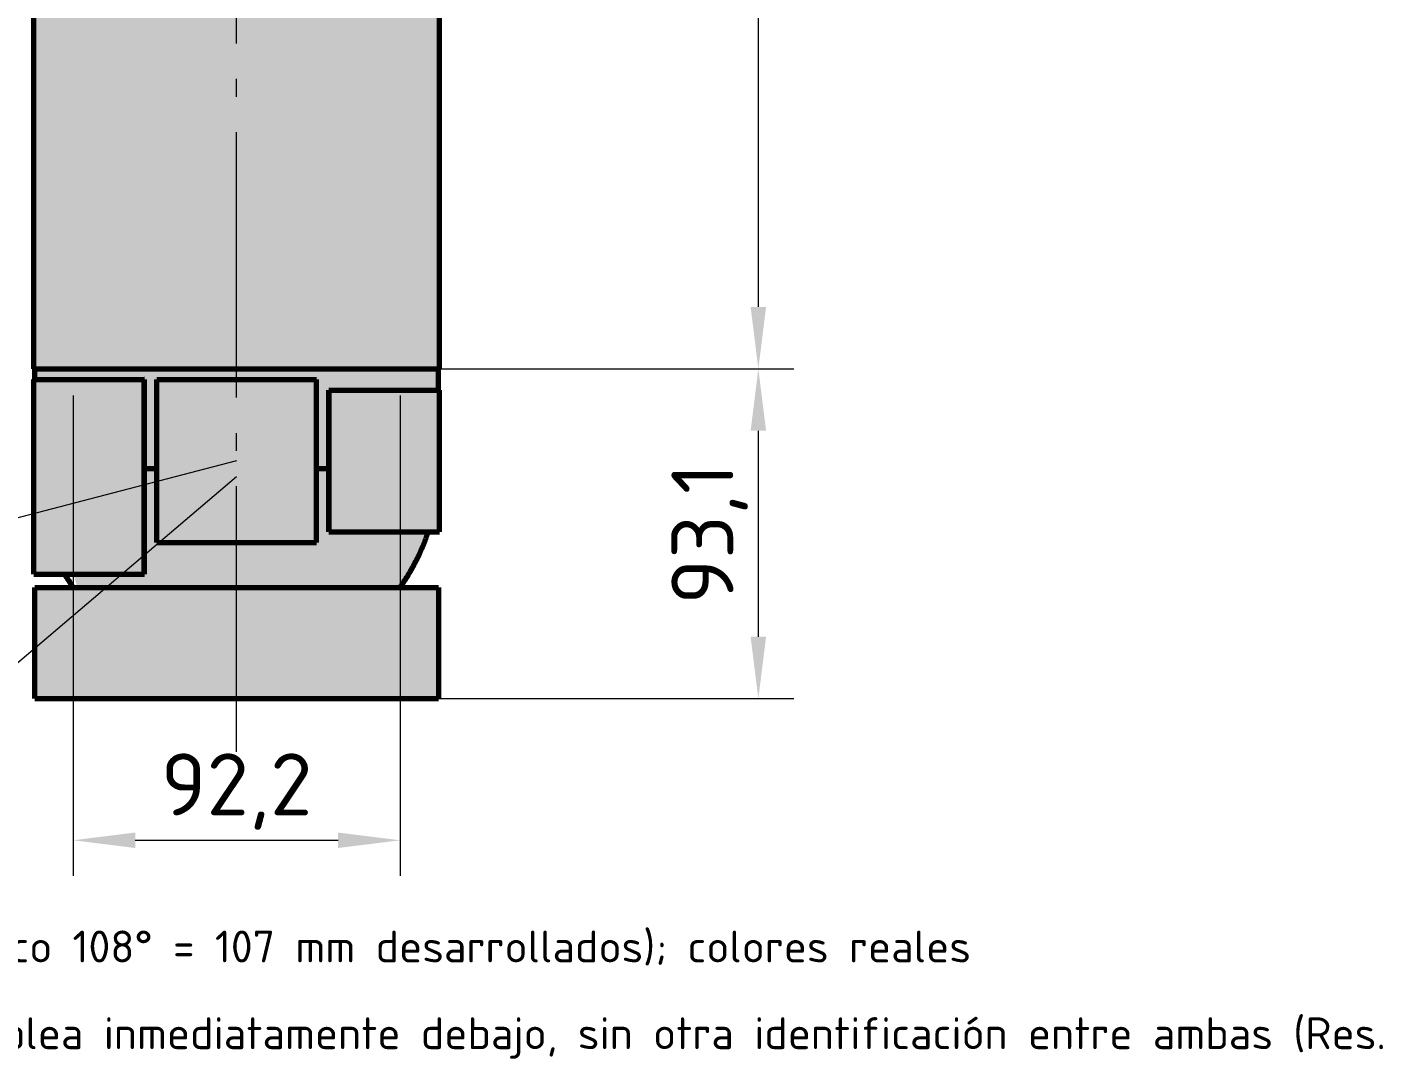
# Model space of a CAD drawing. Header units: millimetres. Extents: x 0 to 2382, y 0 to 420.
# Drawn here: x 2168.5 to 2245.1, y 208.7 to 266.9 of the extents above; entities that cross this region are included whole.
import ezdxf
from ezdxf.enums import TextEntityAlignment as Align

# ---------------------------------------------------------------- set-up
doc = ezdxf.new("R2010")
doc.units = ezdxf.units.MM
doc.linetypes.add('IRAM-F-TRAZO-PUNTO', pattern=[20, 15, -2, 1, -2])
for name, color, linetype, lineweight in [('01-VISIBLE', 7, 'CONTINUOUS', 70), ('03-EJE', 1, 'IRAM-F-TRAZO-PUNTO', 18), ('04-COTA', 3, 'CONTINUOUS', 18), ('06-TEXTO', 7, 'CONTINUOUS', 25), ('08-FINA', 5, 'CONTINUOUS', 18), ('13-GRAFICA', 30, 'CONTINUOUS', 18)]:
    doc.layers.add(name, color=color, linetype=linetype, lineweight=lineweight)
doc.styles.add('ISO3098', font='isocpeur.ttf')
doc.dimstyles.new('FLAMA-IRAM', dxfattribs={"dimtxt": 3.5, "dimasz": 3.5, "dimexe": 2, "dimexo": 1.5, "dimgap": 1, "dimtad": 1, "dimdec": 1, "dimtxsty": 'ISO3098', "dimblk": 'IRAM_FLECHA', "dimblk1": 'IRAM_FLECHA', "dimblk2": 'IRAM_FLECHA', "dimcen": 2.5, "dimclrd": 256, "dimclre": 256, "dimclrt": 256, "dimazin": 3, "dimtfac": 1, "dimtmove": 0, "dimatfit": 3, "dimlwd": 18, "dimlwe": 18})

# ---------------------------------------------------------------- blocks, each defined once
blk = doc.blocks.new('IRAM_FLECHA')
blk.add_solid([(0, 0), (-1, 0.125), (-1, -0.125)])

msp = doc.modelspace()

# ---------------------------------------------------------------- hatches: boundary and pattern name
at = {"layer": '08-FINA'}
h = msp.add_hatch(color=7, dxfattribs=at)
h.dxf.hatch_style = 1
h.paths.add_polyline_path([(2180.373, 242.428), (2177.853, 242.186), (2178.054, 241.412)])
h = msp.add_hatch(color=7, dxfattribs=at)
h.dxf.hatch_style = 1
h.paths.add_polyline_path([(2180.373, 241.528), (2178.209, 240.214), (2178.727, 239.604)])
at = {"layer": '13-GRAFICA', "true_color": 0xffffff}
h = msp.add_hatch(color=7, dxfattribs=at)
h.dxf.hatch_style = 1
h.paths.add_polyline_path([(2168.973, 247.6), (2168.973, 305.6), (2191.773, 305.6), (2191.773, 247.6)])
at = {"layer": '13-GRAFICA', "true_color": 0x191919}
h = msp.add_hatch(color=7, dxfattribs=at)
h.dxf.hatch_style = 1
h.paths.add_polyline_path([(2175.142, 259.953), (2174.492, 259.953), (2173.861, 259.953), (2173.25, 259.953), (2172.662, 259.953), (2172.662, 260.673), (2172.662, 261.393), (2172.662, 262.113), (2172.662, 262.833), (2172.662, 263.553), (2173.25, 263.553), (2173.861, 263.553), (2174.492, 263.553), (2175.142, 263.553), (2175.808, 263.553), (2175.808, 262.833), (2175.808, 262.113), (2175.808, 261.393), (2175.808, 260.673), (2175.808, 259.953)])
at = {"layer": '13-GRAFICA', "true_color": 0x005eaa}
h = msp.add_hatch(color=7, dxfattribs=at)
h.dxf.hatch_style = 1
h.paths.add_polyline_path([(2182.653, 259.953), (2181.941, 259.953), (2181.225, 259.953), (2180.505, 259.953), (2179.785, 259.953), (2179.785, 260.673), (2179.785, 261.393), (2179.785, 262.113), (2179.785, 262.833), (2179.785, 263.553), (2180.505, 263.553), (2181.225, 263.553), (2181.941, 263.553), (2182.653, 263.553), (2183.358, 263.553), (2183.358, 262.833), (2183.358, 262.113), (2183.358, 261.393), (2183.358, 260.673), (2183.358, 259.953)])
h = msp.add_hatch(color=7, dxfattribs=at)
h.dxf.hatch_style = 1
h.paths.add_polyline_path([(2189.378, 259.953), (2188.85, 259.953), (2188.294, 259.953), (2187.714, 259.953), (2187.111, 259.953), (2187.111, 260.673), (2187.111, 261.393), (2187.111, 262.113), (2187.111, 262.833), (2187.111, 263.553), (2187.714, 263.553), (2188.294, 263.553), (2188.85, 263.553), (2189.378, 263.553), (2189.879, 263.553), (2189.879, 262.833), (2189.879, 262.113), (2189.879, 261.393), (2189.879, 260.673), (2189.879, 259.953)])
at = {"layer": '13-GRAFICA', "true_color": 0xc81e2d}
h = msp.add_hatch(color=7, dxfattribs=at)
h.dxf.hatch_style = 1
h.paths.add_polyline_path([(2178.438, 260.47), (2177.806, 260.47), (2177.181, 260.47), (2176.564, 260.47), (2176.564, 261.111), (2176.564, 261.753), (2176.564, 262.394), (2176.564, 263.036), (2177.181, 263.036), (2177.806, 263.036), (2178.438, 263.036), (2179.074, 263.036), (2179.074, 262.394), (2179.074, 261.753), (2179.074, 261.111), (2179.074, 260.47)])
at = {"layer": '13-GRAFICA', "true_color": 0x005eaa}
h = msp.add_hatch(color=7, dxfattribs=at)
h.dxf.hatch_style = 1
h.paths.add_polyline_path([(2186.493, 261.711), (2186.491, 261.669), (2186.488, 261.627), (2186.484, 261.585), (2186.479, 261.544), (2186.472, 261.502), (2186.464, 261.461), (2186.455, 261.421), (2186.445, 261.38), (2186.434, 261.34), (2186.421, 261.301), (2186.407, 261.262), (2186.393, 261.223), (2186.377, 261.185), (2186.36, 261.148), (2186.342, 261.111), (2186.323, 261.075), (2186.302, 261.04), (2186.281, 261.005), (2186.259, 260.972), (2186.236, 260.939), (2186.212, 260.907), (2186.186, 260.876), (2186.16, 260.846), (2186.133, 260.816), (2186.106, 260.788), (2186.077, 260.761), (2186.047, 260.735), (2186.017, 260.71), (2185.986, 260.686), (2185.954, 260.663), (2185.922, 260.642), (2185.889, 260.621), (2185.855, 260.602), (2185.821, 260.584), (2185.786, 260.568), (2185.75, 260.552), (2185.714, 260.538), (2185.678, 260.525), (2185.641, 260.514), (2185.604, 260.503), (2185.566, 260.495), (2185.528, 260.487), (2185.49, 260.481), (2185.452, 260.476), (2185.414, 260.473), (2185.375, 260.471), (2185.336, 260.47), (2185.298, 260.471), (2185.259, 260.473), (2185.22, 260.476), (2185.181, 260.481), (2185.143, 260.487), (2185.104, 260.495), (2185.066, 260.503), (2185.028, 260.514), (2184.991, 260.525), (2184.953, 260.538), (2184.916, 260.552), (2184.88, 260.568), (2184.844, 260.584), (2184.808, 260.602), (2184.773, 260.621), (2184.738, 260.642), (2184.705, 260.663), (2184.671, 260.686), (2184.639, 260.71), (2184.607, 260.735), (2184.576, 260.761), (2184.546, 260.788), (2184.516, 260.816), (2184.488, 260.846), (2184.46, 260.876), (2184.433, 260.907), (2184.407, 260.939), (2184.383, 260.972), (2184.359, 261.005), (2184.336, 261.04), (2184.314, 261.075), (2184.294, 261.111), (2184.274, 261.148), (2184.256, 261.185), (2184.239, 261.223), (2184.223, 261.262), (2184.208, 261.301), (2184.195, 261.34), (2184.183, 261.38), (2184.172, 261.421), (2184.162, 261.461), (2184.153, 261.502), (2184.146, 261.544), (2184.14, 261.585), (2184.136, 261.627), (2184.132, 261.669), (2184.13, 261.711), (2184.13, 261.753), (2184.13, 261.795), (2184.132, 261.837), (2184.136, 261.878), (2184.14, 261.92), (2184.146, 261.962), (2184.153, 262.003), (2184.162, 262.044), (2184.172, 262.085), (2184.183, 262.125), (2184.195, 262.165), (2184.208, 262.205), (2184.223, 262.244), (2184.239, 262.282), (2184.256, 262.32), (2184.274, 262.357), (2184.294, 262.394), (2184.314, 262.43), (2184.336, 262.465), (2184.359, 262.5), (2184.383, 262.534), (2184.407, 262.567), (2184.433, 262.599), (2184.46, 262.63), (2184.488, 262.66), (2184.516, 262.689), (2184.546, 262.717), (2184.576, 262.744), (2184.607, 262.77), (2184.639, 262.795), (2184.671, 262.819), (2184.705, 262.842), (2184.738, 262.864), (2184.773, 262.884), (2184.808, 262.903), (2184.844, 262.921), (2184.88, 262.938), (2184.916, 262.953), (2184.953, 262.967), (2184.991, 262.98), (2185.028, 262.992), (2185.066, 263.002), (2185.104, 263.011), (2185.143, 263.018), (2185.181, 263.025), (2185.22, 263.029), (2185.259, 263.033), (2185.298, 263.035), (2185.336, 263.036), (2185.375, 263.035), (2185.414, 263.033), (2185.452, 263.029), (2185.49, 263.025), (2185.528, 263.018), (2185.566, 263.011), (2185.604, 263.002), (2185.641, 262.992), (2185.678, 262.98), (2185.714, 262.967), (2185.75, 262.953), (2185.786, 262.938), (2185.821, 262.921), (2185.855, 262.903), (2185.889, 262.884), (2185.922, 262.864), (2185.954, 262.842), (2185.986, 262.819), (2186.017, 262.795), (2186.047, 262.77), (2186.077, 262.744), (2186.106, 262.717), (2186.133, 262.689), (2186.16, 262.66), (2186.186, 262.63), (2186.212, 262.599), (2186.236, 262.567), (2186.259, 262.534), (2186.281, 262.5), (2186.302, 262.465), (2186.323, 262.43), (2186.342, 262.394), (2186.36, 262.357), (2186.377, 262.32), (2186.393, 262.282), (2186.407, 262.244), (2186.421, 262.205), (2186.434, 262.165), (2186.445, 262.125), (2186.455, 262.085), (2186.464, 262.044), (2186.472, 262.003), (2186.479, 261.962), (2186.484, 261.92), (2186.488, 261.878), (2186.491, 261.837), (2186.493, 261.795), (2186.494, 261.753)])
h = msp.add_hatch(color=7, dxfattribs=at)
h.dxf.hatch_style = 1
h.paths.add_polyline_path([(2190.319, 255.193), (2189.803, 255.193), (2189.251, 255.193), (2188.667, 255.193), (2188.053, 255.193), (2187.41, 255.193), (2186.741, 255.193), (2186.048, 255.193), (2185.335, 255.193), (2184.603, 255.193), (2183.855, 255.193), (2183.095, 255.193), (2182.324, 255.193), (2181.547, 255.193), (2180.765, 255.193), (2179.981, 255.193), (2179.199, 255.193), (2178.422, 255.193), (2177.651, 255.193), (2176.891, 255.193), (2176.143, 255.193), (2175.411, 255.193), (2174.698, 255.193), (2174.005, 255.193), (2173.336, 255.193), (2172.693, 255.193), (2172.079, 255.193), (2171.495, 255.193), (2170.943, 255.193), (2170.427, 255.193), (2169.947, 255.193), (2169.947, 255.938), (2169.947, 256.683), (2169.947, 257.429), (2169.947, 258.174), (2169.947, 258.919), (2169.947, 259.665), (2170.427, 259.665), (2170.943, 259.665), (2171.495, 259.665), (2172.079, 259.665), (2172.693, 259.665), (2173.336, 259.665), (2174.005, 259.665), (2174.698, 259.665), (2175.411, 259.665), (2176.143, 259.665), (2176.891, 259.665), (2177.651, 259.665), (2178.422, 259.665), (2179.199, 259.665), (2179.981, 259.665), (2180.765, 259.665), (2181.547, 259.665), (2182.324, 259.665), (2183.095, 259.665), (2183.855, 259.665), (2184.603, 259.665), (2185.335, 259.665), (2186.048, 259.665), (2186.741, 259.665), (2187.41, 259.665), (2188.053, 259.665), (2188.667, 259.665), (2189.251, 259.665), (2189.803, 259.665), (2190.319, 259.665), (2190.799, 259.665), (2190.799, 258.919), (2190.799, 258.174), (2190.799, 257.429), (2190.799, 256.683), (2190.799, 255.938), (2190.799, 255.193)])
h = msp.add_hatch(color=7, dxfattribs=at)
h.dxf.hatch_style = 1
h.paths.add_polyline_path([(2172.623, 253.201), (2172.619, 253.141), (2172.611, 253.081), (2172.6, 253.022), (2172.586, 252.964), (2172.569, 252.908), (2172.549, 252.853), (2172.526, 252.799), (2172.501, 252.748), (2172.473, 252.699), (2172.443, 252.652), (2172.411, 252.608), (2172.376, 252.567), (2172.339, 252.528), (2172.301, 252.493), (2172.261, 252.461), (2172.22, 252.433), (2172.177, 252.408), (2172.134, 252.386), (2172.089, 252.369), (2172.044, 252.355), (2171.999, 252.345), (2171.953, 252.339), (2171.907, 252.337), (2171.862, 252.339), (2171.817, 252.345), (2171.772, 252.355), (2171.729, 252.369), (2171.686, 252.386), (2171.644, 252.408), (2171.604, 252.433), (2171.565, 252.461), (2171.527, 252.493), (2171.492, 252.528), (2171.458, 252.567), (2171.426, 252.608), (2171.396, 252.652), (2171.369, 252.699), (2171.344, 252.748), (2171.321, 252.799), (2171.301, 252.853), (2171.283, 252.908), (2171.268, 252.964), (2171.256, 253.022), (2171.246, 253.081), (2171.239, 253.141), (2171.235, 253.201), (2171.233, 253.261), (2171.235, 253.321), (2171.239, 253.382), (2171.246, 253.441), (2171.256, 253.5), (2171.268, 253.558), (2171.283, 253.615), (2171.301, 253.67), (2171.321, 253.723), (2171.344, 253.774), (2171.369, 253.823), (2171.396, 253.87), (2171.426, 253.914), (2171.458, 253.955), (2171.492, 253.994), (2171.527, 254.029), (2171.565, 254.061), (2171.604, 254.089), (2171.644, 254.114), (2171.686, 254.136), (2171.729, 254.153), (2171.772, 254.167), (2171.817, 254.177), (2171.862, 254.183), (2171.907, 254.185), (2171.953, 254.183), (2171.999, 254.177), (2172.044, 254.167), (2172.089, 254.153), (2172.134, 254.136), (2172.177, 254.114), (2172.22, 254.089), (2172.261, 254.061), (2172.301, 254.029), (2172.339, 253.994), (2172.376, 253.955), (2172.411, 253.914), (2172.443, 253.87), (2172.473, 253.823), (2172.501, 253.774), (2172.526, 253.723), (2172.549, 253.67), (2172.569, 253.615), (2172.586, 253.558), (2172.6, 253.5), (2172.611, 253.441), (2172.619, 253.382), (2172.623, 253.321), (2172.625, 253.261)])
at = {"layer": '13-GRAFICA', "true_color": 0x009146}
h = msp.add_hatch(color=7, dxfattribs=at)
h.dxf.hatch_style = 1
h.paths.add_polyline_path([(2176.727, 253.201), (2176.721, 253.141), (2176.712, 253.081), (2176.699, 253.022), (2176.682, 252.964), (2176.662, 252.908), (2176.638, 252.853), (2176.61, 252.799), (2176.58, 252.748), (2176.546, 252.699), (2176.51, 252.652), (2176.47, 252.608), (2176.428, 252.567), (2176.384, 252.528), (2176.337, 252.493), (2176.288, 252.461), (2176.238, 252.433), (2176.186, 252.408), (2176.132, 252.386), (2176.078, 252.369), (2176.022, 252.355), (2175.966, 252.345), (2175.91, 252.339), (2175.853, 252.337), (2175.797, 252.339), (2175.74, 252.345), (2175.685, 252.355), (2175.63, 252.369), (2175.576, 252.386), (2175.524, 252.408), (2175.473, 252.433), (2175.424, 252.461), (2175.376, 252.493), (2175.331, 252.528), (2175.288, 252.567), (2175.248, 252.608), (2175.21, 252.652), (2175.175, 252.699), (2175.142, 252.748), (2175.113, 252.799), (2175.087, 252.853), (2175.064, 252.908), (2175.045, 252.964), (2175.029, 253.022), (2175.017, 253.081), (2175.008, 253.141), (2175.002, 253.201), (2175, 253.261), (2175.002, 253.321), (2175.008, 253.382), (2175.017, 253.441), (2175.029, 253.5), (2175.045, 253.558), (2175.064, 253.615), (2175.087, 253.67), (2175.113, 253.723), (2175.142, 253.774), (2175.175, 253.823), (2175.21, 253.87), (2175.248, 253.914), (2175.288, 253.955), (2175.331, 253.994), (2175.376, 254.029), (2175.424, 254.061), (2175.473, 254.089), (2175.524, 254.114), (2175.576, 254.136), (2175.63, 254.153), (2175.685, 254.167), (2175.74, 254.177), (2175.797, 254.183), (2175.853, 254.185), (2175.91, 254.183), (2175.966, 254.177), (2176.022, 254.167), (2176.078, 254.153), (2176.132, 254.136), (2176.186, 254.114), (2176.238, 254.089), (2176.288, 254.061), (2176.337, 254.029), (2176.384, 253.994), (2176.428, 253.955), (2176.47, 253.914), (2176.51, 253.87), (2176.546, 253.823), (2176.58, 253.774), (2176.61, 253.723), (2176.638, 253.67), (2176.662, 253.615), (2176.682, 253.558), (2176.699, 253.5), (2176.712, 253.441), (2176.721, 253.382), (2176.727, 253.321), (2176.729, 253.261)])
at = {"layer": '13-GRAFICA', "true_color": 0xffd200}
h = msp.add_hatch(color=7, dxfattribs=at)
h.dxf.hatch_style = 1
h.paths.add_polyline_path([(2181.294, 253.201), (2181.288, 253.141), (2181.278, 253.081), (2181.264, 253.022), (2181.247, 252.964), (2181.226, 252.908), (2181.201, 252.853), (2181.172, 252.799), (2181.141, 252.748), (2181.105, 252.699), (2181.067, 252.652), (2181.026, 252.608), (2180.982, 252.567), (2180.935, 252.528), (2180.886, 252.493), (2180.835, 252.461), (2180.781, 252.433), (2180.726, 252.408), (2180.67, 252.386), (2180.612, 252.369), (2180.553, 252.355), (2180.494, 252.345), (2180.433, 252.339), (2180.373, 252.337), (2180.313, 252.339), (2180.252, 252.345), (2180.193, 252.355), (2180.134, 252.369), (2180.076, 252.386), (2180.02, 252.408), (2179.965, 252.433), (2179.911, 252.461), (2179.86, 252.493), (2179.811, 252.528), (2179.764, 252.567), (2179.72, 252.608), (2179.679, 252.652), (2179.641, 252.699), (2179.605, 252.748), (2179.574, 252.799), (2179.545, 252.853), (2179.52, 252.908), (2179.499, 252.964), (2179.482, 253.022), (2179.468, 253.081), (2179.458, 253.141), (2179.452, 253.201), (2179.45, 253.261), (2179.452, 253.321), (2179.458, 253.382), (2179.468, 253.441), (2179.482, 253.5), (2179.499, 253.558), (2179.52, 253.615), (2179.545, 253.67), (2179.574, 253.723), (2179.605, 253.774), (2179.641, 253.823), (2179.679, 253.87), (2179.72, 253.914), (2179.764, 253.955), (2179.811, 253.994), (2179.86, 254.029), (2179.911, 254.061), (2179.965, 254.089), (2180.02, 254.114), (2180.076, 254.136), (2180.134, 254.153), (2180.193, 254.167), (2180.252, 254.177), (2180.313, 254.183), (2180.373, 254.185), (2180.433, 254.183), (2180.494, 254.177), (2180.553, 254.167), (2180.612, 254.153), (2180.67, 254.136), (2180.726, 254.114), (2180.781, 254.089), (2180.835, 254.061), (2180.886, 254.029), (2180.935, 253.994), (2180.982, 253.955), (2181.026, 253.914), (2181.067, 253.87), (2181.105, 253.823), (2181.141, 253.774), (2181.172, 253.723), (2181.201, 253.67), (2181.226, 253.615), (2181.247, 253.558), (2181.264, 253.5), (2181.278, 253.441), (2181.288, 253.382), (2181.294, 253.321), (2181.296, 253.261)])
at = {"layer": '13-GRAFICA', "true_color": 0x00468c}
h = msp.add_hatch(color=7, dxfattribs=at)
h.dxf.hatch_style = 1
h.paths.add_polyline_path([(2185.744, 253.201), (2185.738, 253.141), (2185.729, 253.081), (2185.717, 253.022), (2185.701, 252.964), (2185.682, 252.908), (2185.659, 252.853), (2185.633, 252.799), (2185.604, 252.748), (2185.571, 252.699), (2185.536, 252.652), (2185.498, 252.608), (2185.458, 252.567), (2185.415, 252.528), (2185.37, 252.493), (2185.322, 252.461), (2185.273, 252.433), (2185.222, 252.408), (2185.17, 252.386), (2185.116, 252.369), (2185.061, 252.355), (2185.006, 252.345), (2184.949, 252.339), (2184.893, 252.337), (2184.836, 252.339), (2184.78, 252.345), (2184.724, 252.355), (2184.668, 252.369), (2184.614, 252.386), (2184.56, 252.408), (2184.508, 252.433), (2184.458, 252.461), (2184.409, 252.493), (2184.362, 252.528), (2184.318, 252.567), (2184.276, 252.608), (2184.236, 252.652), (2184.2, 252.699), (2184.166, 252.748), (2184.136, 252.799), (2184.108, 252.853), (2184.084, 252.908), (2184.064, 252.964), (2184.047, 253.022), (2184.034, 253.081), (2184.025, 253.141), (2184.019, 253.201), (2184.017, 253.261), (2184.019, 253.321), (2184.025, 253.382), (2184.034, 253.441), (2184.047, 253.5), (2184.064, 253.558), (2184.084, 253.615), (2184.108, 253.67), (2184.136, 253.723), (2184.166, 253.774), (2184.2, 253.823), (2184.236, 253.87), (2184.276, 253.914), (2184.318, 253.955), (2184.362, 253.994), (2184.409, 254.029), (2184.458, 254.061), (2184.508, 254.089), (2184.56, 254.114), (2184.614, 254.136), (2184.668, 254.153), (2184.724, 254.167), (2184.78, 254.177), (2184.836, 254.183), (2184.893, 254.185), (2184.949, 254.183), (2185.006, 254.177), (2185.061, 254.167), (2185.116, 254.153), (2185.17, 254.136), (2185.222, 254.114), (2185.273, 254.089), (2185.322, 254.061), (2185.37, 254.029), (2185.415, 253.994), (2185.458, 253.955), (2185.498, 253.914), (2185.536, 253.87), (2185.571, 253.823), (2185.604, 253.774), (2185.633, 253.723), (2185.659, 253.67), (2185.682, 253.615), (2185.701, 253.558), (2185.717, 253.5), (2185.729, 253.441), (2185.738, 253.382), (2185.744, 253.321), (2185.746, 253.261)])
at = {"layer": '13-GRAFICA', "true_color": 0x191919}
h = msp.add_hatch(color=7, dxfattribs=at)
h.dxf.hatch_style = 1
h.paths.add_polyline_path([(2189.511, 253.201), (2189.507, 253.141), (2189.5, 253.081), (2189.49, 253.022), (2189.478, 252.964), (2189.463, 252.908), (2189.445, 252.853), (2189.425, 252.799), (2189.402, 252.748), (2189.377, 252.699), (2189.35, 252.652), (2189.32, 252.608), (2189.288, 252.567), (2189.254, 252.528), (2189.219, 252.493), (2189.181, 252.461), (2189.142, 252.433), (2189.102, 252.408), (2189.06, 252.386), (2189.017, 252.369), (2188.974, 252.355), (2188.929, 252.345), (2188.884, 252.339), (2188.839, 252.337), (2188.793, 252.339), (2188.747, 252.345), (2188.702, 252.355), (2188.657, 252.369), (2188.612, 252.386), (2188.569, 252.408), (2188.526, 252.433), (2188.485, 252.461), (2188.445, 252.493), (2188.407, 252.528), (2188.37, 252.567), (2188.335, 252.608), (2188.303, 252.652), (2188.273, 252.699), (2188.245, 252.748), (2188.22, 252.799), (2188.197, 252.853), (2188.177, 252.908), (2188.16, 252.964), (2188.146, 253.022), (2188.135, 253.081), (2188.127, 253.141), (2188.123, 253.201), (2188.121, 253.261), (2188.123, 253.321), (2188.127, 253.382), (2188.135, 253.441), (2188.146, 253.5), (2188.16, 253.558), (2188.177, 253.615), (2188.197, 253.67), (2188.22, 253.723), (2188.245, 253.774), (2188.273, 253.823), (2188.303, 253.87), (2188.335, 253.914), (2188.37, 253.955), (2188.407, 253.994), (2188.445, 254.029), (2188.485, 254.061), (2188.526, 254.089), (2188.569, 254.114), (2188.612, 254.136), (2188.657, 254.153), (2188.702, 254.167), (2188.747, 254.177), (2188.793, 254.183), (2188.839, 254.185), (2188.884, 254.183), (2188.929, 254.177), (2188.974, 254.167), (2189.017, 254.153), (2189.06, 254.136), (2189.102, 254.114), (2189.142, 254.089), (2189.181, 254.061), (2189.219, 254.029), (2189.254, 253.994), (2189.288, 253.955), (2189.32, 253.914), (2189.35, 253.87), (2189.377, 253.823), (2189.402, 253.774), (2189.425, 253.723), (2189.445, 253.67), (2189.463, 253.615), (2189.478, 253.558), (2189.49, 253.5), (2189.5, 253.441), (2189.507, 253.382), (2189.511, 253.321), (2189.513, 253.261)])
h = msp.add_hatch(color=7, dxfattribs=at)
h.dxf.hatch_style = 1
h.paths.add_polyline_path([(2168.998, 251.937), (2169.394, 251.937), (2169.832, 251.937), (2170.31, 251.937), (2170.826, 251.937), (2171.379, 251.937), (2171.966, 251.937), (2172.585, 251.937), (2173.234, 251.937), (2173.911, 251.937), (2174.611, 251.937), (2175.334, 251.937), (2176.077, 251.937), (2176.835, 251.937), (2177.607, 251.937), (2178.39, 251.937), (2179.18, 251.937), (2179.975, 251.937), (2180.771, 251.937), (2181.566, 251.937), (2182.356, 251.937), (2183.139, 251.937), (2183.911, 251.937), (2184.669, 251.937), (2185.412, 251.937), (2186.135, 251.937), (2186.835, 251.937), (2187.512, 251.937), (2188.161, 251.937), (2188.78, 251.937), (2189.367, 251.937), (2189.92, 251.937), (2190.436, 251.937), (2190.914, 251.937), (2191.352, 251.937), (2191.748, 251.937), (2191.773, 251.937), (2191.773, 250.037), (2191.748, 250.037), (2191.352, 250.037), (2190.914, 250.037), (2190.436, 250.037), (2189.92, 250.037), (2189.367, 250.037), (2188.78, 250.037), (2188.161, 250.037), (2187.512, 250.037), (2186.835, 250.037), (2186.135, 250.037), (2185.412, 250.037), (2184.669, 250.037), (2183.911, 250.037), (2183.139, 250.037), (2182.356, 250.037), (2181.566, 250.037), (2180.771, 250.037), (2179.975, 250.037), (2179.18, 250.037), (2178.39, 250.037), (2177.607, 250.037), (2176.835, 250.037), (2176.077, 250.037), (2175.334, 250.037), (2174.611, 250.037), (2173.911, 250.037), (2173.234, 250.037), (2172.585, 250.037), (2171.966, 250.037), (2171.379, 250.037), (2170.826, 250.037), (2170.31, 250.037), (2169.832, 250.037), (2169.394, 250.037), (2168.998, 250.037), (2168.973, 250.037), (2168.973, 251.937)])
at = {"layer": '13-GRAFICA', "true_color": 0xb21820}
h = msp.add_hatch(color=7, dxfattribs=at)
h.dxf.hatch_style = 1
h.paths.add_polyline_path([(2168.973, 247), (2168.973, 247.6), (2175.873, 247.6), (2175.873, 247), (2175.873, 237.8), (2175.873, 235.3), (2171.373, 235.3), (2171.173, 236), (2175.173, 236), (2175.173, 247)])
h = msp.add_hatch(color=7, dxfattribs=at)
h.dxf.hatch_style = 1
h.paths.add_polyline_path([(2184.873, 247.6), (2184.873, 247), (2175.873, 247), (2175.873, 247.6)])
h = msp.add_hatch(color=7, dxfattribs=at)
h.dxf.hatch_style = 1
h.paths.add_polyline_path([(2191.773, 247.6), (2191.773, 246.4), (2185.573, 246.4), (2185.573, 238.4), (2191.073, 238.4), (2190.973, 237.7), (2190.873, 237.7), (2190.673, 237.1), (2190.473, 237), (2190.473, 236.8), (2190.373, 236.8), (2190.173, 236.2), (2189.973, 236.1), (2189.973, 235.9), (2189.873, 235.9), (2189.673, 235.3), (2184.873, 235.3), (2184.873, 237.8), (2184.873, 247), (2184.873, 247.6)])
at = {"layer": '13-GRAFICA', "true_color": 0xffffff}
h = msp.add_hatch(color=7, dxfattribs=at)
h.dxf.hatch_style = 1
h.paths.add_polyline_path([(2168.973, 236), (2168.973, 247), (2175.173, 247), (2175.173, 236)])
at = {"layer": '13-GRAFICA', "true_color": 0xe1e1e1}
h = msp.add_hatch(color=7, dxfattribs=at)
h.dxf.hatch_style = 1
h.paths.add_polyline_path([(2175.173, 244.8), (2168.973, 244.8), (2168.973, 247), (2175.173, 247)])
at = {"layer": '13-GRAFICA', "true_color": 0xd7beeb}
h = msp.add_hatch(color=7, dxfattribs=at)
h.dxf.hatch_style = 1
h.paths.add_polyline_path([(2175.873, 237.8), (2175.873, 247), (2184.873, 247), (2184.873, 237.8)])
at = {"layer": '13-GRAFICA', "true_color": 0x6e46a0}
h = msp.add_hatch(color=7, dxfattribs=at)
h.dxf.hatch_style = 1
h.paths.add_polyline_path([(2176.797, 247), (2176.797, 246.076), (2176.797, 238.724), (2176.797, 237.8), (2175.873, 237.8), (2175.873, 247)])
h = msp.add_hatch(color=7, dxfattribs=at)
h.dxf.hatch_style = 1
h.paths.add_polyline_path([(2183.949, 247), (2183.949, 246.076), (2176.797, 246.076), (2176.797, 247)])
h = msp.add_hatch(color=7, dxfattribs=at)
h.dxf.hatch_style = 1
h.paths.add_polyline_path([(2184.873, 247), (2184.873, 237.8), (2183.949, 237.8), (2183.949, 238.724), (2183.949, 246.076), (2183.949, 247)])
at = {"layer": '13-GRAFICA', "true_color": 0xf7c8d7}
h = msp.add_hatch(color=7, dxfattribs=at)
h.dxf.hatch_style = 1
h.paths.add_polyline_path([(2185.573, 238.4), (2185.573, 246.4), (2191.773, 246.4), (2191.773, 238.4)])
at = {"layer": '13-GRAFICA', "true_color": 0x005eaa}
h = msp.add_hatch(color=7, dxfattribs=at)
h.dxf.hatch_style = 1
h.paths.add_polyline_path([(2191.361, 244.538), (2191.352, 244.449), (2191.338, 244.361), (2191.317, 244.274), (2191.291, 244.188), (2191.26, 244.105), (2191.223, 244.024), (2191.181, 243.945), (2191.134, 243.869), (2191.082, 243.796), (2191.025, 243.727), (2190.964, 243.662), (2190.899, 243.601), (2190.83, 243.545), (2190.758, 243.493), (2190.682, 243.446), (2190.603, 243.403), (2190.522, 243.367), (2190.438, 243.335), (2190.353, 243.309), (2190.266, 243.289), (2190.178, 243.274), (2190.089, 243.266), (2190, 243.263), (2189.911, 243.266), (2189.822, 243.274), (2189.734, 243.289), (2189.647, 243.309), (2189.561, 243.335), (2189.478, 243.367), (2189.397, 243.403), (2189.318, 243.446), (2189.242, 243.493), (2189.169, 243.545), (2189.1, 243.601), (2189.035, 243.662), (2188.974, 243.727), (2188.918, 243.796), (2188.866, 243.869), (2188.819, 243.945), (2188.776, 244.024), (2188.74, 244.105), (2188.708, 244.188), (2188.682, 244.274), (2188.662, 244.361), (2188.647, 244.449), (2188.639, 244.538), (2188.636, 244.627), (2188.639, 244.716), (2188.647, 244.805), (2188.662, 244.893), (2188.682, 244.98), (2188.708, 245.065), (2188.74, 245.149), (2188.776, 245.23), (2188.819, 245.309), (2188.866, 245.385), (2188.918, 245.457), (2188.974, 245.526), (2189.035, 245.591), (2189.1, 245.652), (2189.169, 245.709), (2189.242, 245.761), (2189.318, 245.808), (2189.397, 245.85), (2189.478, 245.887), (2189.561, 245.918), (2189.647, 245.944), (2189.734, 245.965), (2189.822, 245.979), (2189.911, 245.988), (2190, 245.991), (2190.089, 245.988), (2190.178, 245.979), (2190.266, 245.965), (2190.353, 245.944), (2190.438, 245.918), (2190.522, 245.887), (2190.603, 245.85), (2190.682, 245.808), (2190.758, 245.761), (2190.83, 245.709), (2190.899, 245.652), (2190.964, 245.591), (2191.025, 245.526), (2191.082, 245.457), (2191.134, 245.385), (2191.181, 245.309), (2191.223, 245.23), (2191.26, 245.149), (2191.291, 245.065), (2191.317, 244.98), (2191.338, 244.893), (2191.352, 244.805), (2191.361, 244.716), (2191.364, 244.627)])
at = {"layer": '13-GRAFICA', "true_color": 0x6e46a0}
h = msp.add_hatch(color=7, dxfattribs=at)
h.dxf.hatch_style = 1
h.paths.add_polyline_path([(2176.797, 237.8), (2176.797, 238.724), (2183.949, 238.724), (2183.949, 237.8)])
at = {"layer": '13-GRAFICA', "true_color": 0xb21820}
h = msp.add_hatch(color=7, dxfattribs=at)
h.dxf.hatch_style = 1
h.paths.add_polyline_path([(2175.873, 235.3), (2175.873, 237.8), (2184.873, 237.8), (2184.873, 235.3)])
at = {"layer": '13-GRAFICA', "true_color": 0x202020}
h = msp.add_hatch(color=7, dxfattribs=at)
h.dxf.hatch_style = 1
h.paths.add_polyline_path([(2168.973, 229), (2168.973, 235.3), (2191.773, 235.3), (2191.773, 229)])

# ---------------------------------------------------------------- linework, layer by layer
at = {"layer": '01-VISIBLE'}
for p, q in [((2168.913, 247.628), (2168.913, 305.619)), ((2191.833, 247.628), (2191.833, 305.619)), ((2168.973, 247.028), (2168.973, 247.628)), ((2191.773, 246.428), (2191.773, 247.628)), ((2168.913, 236.028), (2168.913, 247.028)), ((2175.145, 236.028), (2175.145, 247.028)), ((2175.173, 247.028), (2175.145, 247.028)), ((2175.173, 236.028), (2175.173, 247.028)), ((2175.873, 237.828), (2175.873, 247.028)), ((2184.873, 237.828), (2184.873, 247.028)), ((2185.573, 246.428), (2185.601, 246.428)), ((2185.573, 238.428), (2185.573, 246.428)), ((2185.601, 238.428), (2185.601, 246.428)), ((2191.822, 238.428), (2191.822, 246.428)), ((2185.573, 238.428), (2185.601, 238.428)), ((2175.173, 236.028), (2175.145, 236.028)), ((2168.973, 229), (2168.973, 235.27)), ((2191.773, 235.27), (2191.773, 229))]:
    msp.add_line(p, q, dxfattribs=at)
for points in [[(2168.913, 247.628), (2169.013, 247.628), (2169.113, 247.628), (2169.213, 247.628), (2169.313, 247.628), (2169.413, 247.628), (2169.514, 247.628), (2169.614, 247.628), (2169.714, 247.628), (2169.814, 247.628), (2169.914, 247.628), (2170.014, 247.628), (2170.114, 247.628), (2170.214, 247.628), (2170.314, 247.628), (2170.414, 247.628), (2170.514, 247.628), (2170.614, 247.628), (2170.715, 247.628), (2170.815, 247.628), (2170.915, 247.628), (2171.015, 247.628), (2171.115, 247.628), (2171.215, 247.628), (2171.315, 247.628), (2171.415, 247.628), (2171.515, 247.628), (2171.615, 247.628), (2171.715, 247.628), (2171.816, 247.628), (2171.916, 247.628), (2172.016, 247.628), (2172.116, 247.628), (2172.216, 247.628), (2172.316, 247.628), (2172.416, 247.628), (2172.516, 247.628), (2172.616, 247.628), (2172.716, 247.628), (2172.816, 247.628), (2172.916, 247.628), (2173.017, 247.628), (2173.117, 247.628), (2173.217, 247.628), (2173.317, 247.628), (2173.417, 247.628), (2173.517, 247.628), (2173.617, 247.628), (2173.717, 247.628), (2173.817, 247.628), (2173.917, 247.628), (2174.017, 247.628), (2174.118, 247.628), (2174.218, 247.628), (2174.318, 247.628), (2174.418, 247.628), (2174.518, 247.628), (2174.618, 247.628), (2174.718, 247.628), (2174.818, 247.628), (2174.918, 247.628), (2175.018, 247.628), (2175.118, 247.628), (2175.219, 247.628), (2175.319, 247.628), (2175.419, 247.628), (2175.519, 247.628), (2175.619, 247.628), (2175.719, 247.628), (2175.819, 247.628), (2175.919, 247.628), (2176.019, 247.628), (2176.119, 247.628), (2176.219, 247.628), (2176.319, 247.628), (2176.42, 247.628), (2176.52, 247.628), (2176.62, 247.628), (2176.72, 247.628), (2176.82, 247.628), (2176.92, 247.628), (2177.02, 247.628), (2177.12, 247.628), (2177.22, 247.628), (2177.32, 247.628), (2177.42, 247.628), (2177.521, 247.628), (2177.621, 247.628), (2177.721, 247.628), (2177.821, 247.628), (2177.921, 247.628), (2178.021, 247.628), (2178.121, 247.628), (2178.221, 247.628), (2178.321, 247.628), (2178.421, 247.628), (2178.521, 247.628), (2178.621, 247.628), (2178.722, 247.628), (2178.822, 247.628), (2178.922, 247.628), (2179.022, 247.628), (2179.122, 247.628), (2179.222, 247.628), (2179.322, 247.628), (2179.422, 247.628), (2179.522, 247.628), (2179.622, 247.628), (2179.722, 247.628), (2179.823, 247.628), (2179.923, 247.628), (2180.023, 247.628), (2180.123, 247.628), (2180.223, 247.628), (2180.323, 247.628), (2180.423, 247.628), (2180.523, 247.628), (2180.623, 247.628), (2180.723, 247.628), (2180.823, 247.628), (2180.923, 247.628), (2181.024, 247.628), (2181.124, 247.628), (2181.224, 247.628), (2181.324, 247.628), (2181.424, 247.628), (2181.524, 247.628), (2181.624, 247.628), (2181.724, 247.628), (2181.824, 247.628), (2181.924, 247.628), (2182.024, 247.628), (2182.125, 247.628), (2182.225, 247.628), (2182.325, 247.628), (2182.425, 247.628), (2182.525, 247.628), (2182.625, 247.628), (2182.725, 247.628), (2182.825, 247.628), (2182.925, 247.628), (2183.025, 247.628), (2183.125, 247.628), (2183.225, 247.628), (2183.326, 247.628), (2183.426, 247.628), (2183.526, 247.628), (2183.626, 247.628), (2183.726, 247.628), (2183.826, 247.628), (2183.926, 247.628), (2184.026, 247.628), (2184.126, 247.628), (2184.226, 247.628), (2184.326, 247.628), (2184.427, 247.628), (2184.527, 247.628), (2184.627, 247.628), (2184.727, 247.628), (2184.827, 247.628), (2184.927, 247.628), (2185.027, 247.628), (2185.127, 247.628), (2185.227, 247.628), (2185.327, 247.628), (2185.427, 247.628), (2185.527, 247.628), (2185.628, 247.628), (2185.728, 247.628), (2185.828, 247.628), (2185.928, 247.628), (2186.028, 247.628), (2186.128, 247.628), (2186.228, 247.628), (2186.328, 247.628), (2186.428, 247.628), (2186.528, 247.628), (2186.628, 247.628), (2186.729, 247.628), (2186.829, 247.628), (2186.929, 247.628), (2187.029, 247.628), (2187.129, 247.628), (2187.229, 247.628), (2187.329, 247.628), (2187.429, 247.628), (2187.529, 247.628), (2187.629, 247.628), (2187.729, 247.628), (2187.83, 247.628), (2187.93, 247.628), (2188.03, 247.628), (2188.13, 247.628), (2188.23, 247.628), (2188.33, 247.628), (2188.43, 247.628), (2188.53, 247.628), (2188.63, 247.628), (2188.73, 247.628), (2188.83, 247.628), (2188.93, 247.628), (2189.031, 247.628), (2189.131, 247.628), (2189.231, 247.628), (2189.331, 247.628), (2189.431, 247.628), (2189.531, 247.628), (2189.631, 247.628), (2189.731, 247.628), (2189.831, 247.628), (2189.931, 247.628), (2190.031, 247.628), (2190.132, 247.628), (2190.232, 247.628), (2190.332, 247.628), (2190.432, 247.628), (2190.532, 247.628), (2190.632, 247.628), (2190.732, 247.628), (2190.832, 247.628), (2190.932, 247.628), (2191.032, 247.628), (2191.132, 247.628), (2191.232, 247.628), (2191.333, 247.628), (2191.433, 247.628), (2191.533, 247.628), (2191.633, 247.628), (2191.733, 247.628), (2191.833, 247.628)], [(2168.913, 247.028), (2169.014, 247.028), (2169.114, 247.028), (2169.215, 247.028), (2169.315, 247.028), (2169.416, 247.028), (2169.516, 247.028), (2169.617, 247.028), (2169.717, 247.028), (2169.818, 247.028), (2169.918, 247.028), (2170.019, 247.028), (2170.119, 247.028), (2170.22, 247.028), (2170.32, 247.028), (2170.421, 247.028), (2170.521, 247.028), (2170.622, 247.028), (2170.722, 247.028), (2170.823, 247.028), (2170.923, 247.028), (2171.024, 247.028), (2171.124, 247.028), (2171.225, 247.028), (2171.326, 247.028), (2171.426, 247.028), (2171.527, 247.028), (2171.627, 247.028), (2171.728, 247.028), (2171.828, 247.028), (2171.929, 247.028), (2172.029, 247.028), (2172.13, 247.028), (2172.23, 247.028), (2172.331, 247.028), (2172.431, 247.028), (2172.532, 247.028), (2172.632, 247.028), (2172.733, 247.028), (2172.833, 247.028), (2172.934, 247.028), (2173.034, 247.028), (2173.135, 247.028), (2173.235, 247.028), (2173.336, 247.028), (2173.436, 247.028), (2173.537, 247.028), (2173.637, 247.028), (2173.738, 247.028), (2173.839, 247.028), (2173.939, 247.028), (2174.04, 247.028), (2174.14, 247.028), (2174.241, 247.028), (2174.341, 247.028), (2174.442, 247.028), (2174.542, 247.028), (2174.643, 247.028), (2174.743, 247.028), (2174.844, 247.028), (2174.944, 247.028), (2175.045, 247.028), (2175.145, 247.028)], [(2175.873, 247.028), (2175.974, 247.028), (2176.075, 247.028), (2176.177, 247.028), (2176.278, 247.028), (2176.379, 247.028), (2176.48, 247.028), (2176.581, 247.028), (2176.682, 247.028), (2176.783, 247.028), (2176.884, 247.028), (2176.986, 247.028), (2177.087, 247.028), (2177.188, 247.028), (2177.289, 247.028), (2177.39, 247.028), (2177.491, 247.028), (2177.592, 247.028), (2177.693, 247.028), (2177.794, 247.028), (2177.896, 247.028), (2177.997, 247.028), (2178.098, 247.028), (2178.199, 247.028), (2178.3, 247.028), (2178.401, 247.028), (2178.502, 247.028), (2178.603, 247.028), (2178.705, 247.028), (2178.806, 247.028), (2178.907, 247.028), (2179.008, 247.028), (2179.109, 247.028), (2179.21, 247.028), (2179.311, 247.028), (2179.412, 247.028), (2179.513, 247.028), (2179.615, 247.028), (2179.716, 247.028), (2179.817, 247.028), (2179.918, 247.028), (2180.019, 247.028), (2180.12, 247.028), (2180.221, 247.028), (2180.322, 247.028), (2180.424, 247.028), (2180.525, 247.028), (2180.626, 247.028), (2180.727, 247.028), (2180.828, 247.028), (2180.929, 247.028), (2181.03, 247.028), (2181.131, 247.028), (2181.233, 247.028), (2181.334, 247.028), (2181.435, 247.028), (2181.536, 247.028), (2181.637, 247.028), (2181.738, 247.028), (2181.839, 247.028), (2181.94, 247.028), (2182.041, 247.028), (2182.143, 247.028), (2182.244, 247.028), (2182.345, 247.028), (2182.446, 247.028), (2182.547, 247.028), (2182.648, 247.028), (2182.749, 247.028), (2182.85, 247.028), (2182.952, 247.028), (2183.053, 247.028), (2183.154, 247.028), (2183.255, 247.028), (2183.356, 247.028), (2183.457, 247.028), (2183.558, 247.028), (2183.659, 247.028), (2183.76, 247.028), (2183.862, 247.028), (2183.963, 247.028), (2184.064, 247.028), (2184.165, 247.028), (2184.266, 247.028), (2184.367, 247.028), (2184.468, 247.028), (2184.569, 247.028), (2184.671, 247.028), (2184.772, 247.028), (2184.873, 247.028)], [(2185.601, 246.428), (2185.701, 246.428), (2185.801, 246.428), (2185.902, 246.428), (2186.002, 246.428), (2186.102, 246.428), (2186.203, 246.428), (2186.303, 246.428), (2186.403, 246.428), (2186.504, 246.428), (2186.604, 246.428), (2186.704, 246.428), (2186.805, 246.428), (2186.905, 246.428), (2187.005, 246.428), (2187.106, 246.428), (2187.206, 246.428), (2187.306, 246.428), (2187.407, 246.428), (2187.507, 246.428), (2187.607, 246.428), (2187.708, 246.428), (2187.808, 246.428), (2187.908, 246.428), (2188.009, 246.428), (2188.109, 246.428), (2188.209, 246.428), (2188.31, 246.428), (2188.41, 246.428), (2188.51, 246.428), (2188.611, 246.428), (2188.711, 246.428), (2188.812, 246.428), (2188.912, 246.428), (2189.012, 246.428), (2189.113, 246.428), (2189.213, 246.428), (2189.313, 246.428), (2189.414, 246.428), (2189.514, 246.428), (2189.614, 246.428), (2189.715, 246.428), (2189.815, 246.428), (2189.915, 246.428), (2190.016, 246.428), (2190.116, 246.428), (2190.216, 246.428), (2190.317, 246.428), (2190.417, 246.428), (2190.517, 246.428), (2190.618, 246.428), (2190.718, 246.428), (2190.818, 246.428), (2190.919, 246.428), (2191.019, 246.428), (2191.119, 246.428), (2191.22, 246.428), (2191.32, 246.428), (2191.42, 246.428), (2191.521, 246.428), (2191.621, 246.428), (2191.721, 246.428), (2191.822, 246.428)], [(2175.173, 242), (2175.273, 242), (2175.373, 242), (2175.473, 242), (2175.573, 242), (2175.673, 242), (2175.773, 242), (2175.873, 242)], [(2184.873, 242), (2184.973, 242), (2185.073, 242), (2185.173, 242), (2185.273, 242), (2185.373, 242), (2185.473, 242), (2185.573, 242)], [(2185.601, 238.428), (2185.701, 238.428), (2185.801, 238.428), (2185.902, 238.428), (2186.002, 238.428), (2186.102, 238.428), (2186.203, 238.428), (2186.303, 238.428), (2186.403, 238.428), (2186.504, 238.428), (2186.604, 238.428), (2186.704, 238.428), (2186.805, 238.428), (2186.905, 238.428), (2187.005, 238.428), (2187.106, 238.428), (2187.206, 238.428), (2187.306, 238.428), (2187.407, 238.428), (2187.507, 238.428), (2187.607, 238.428), (2187.708, 238.428), (2187.808, 238.428), (2187.908, 238.428), (2188.009, 238.428), (2188.109, 238.428), (2188.209, 238.428), (2188.31, 238.428), (2188.41, 238.428), (2188.51, 238.428), (2188.611, 238.428), (2188.711, 238.428), (2188.812, 238.428), (2188.912, 238.428), (2189.012, 238.428), (2189.113, 238.428), (2189.213, 238.428), (2189.313, 238.428), (2189.414, 238.428), (2189.514, 238.428), (2189.614, 238.428), (2189.715, 238.428), (2189.815, 238.428), (2189.915, 238.428), (2190.016, 238.428), (2190.116, 238.428), (2190.216, 238.428), (2190.317, 238.428), (2190.417, 238.428), (2190.517, 238.428), (2190.618, 238.428), (2190.718, 238.428), (2190.818, 238.428), (2190.919, 238.428), (2191.019, 238.428), (2191.119, 238.428), (2191.22, 238.428), (2191.32, 238.428), (2191.42, 238.428), (2191.521, 238.428), (2191.621, 238.428), (2191.721, 238.428), (2191.822, 238.428)], [(2189.575, 235.27), (2189.634, 235.352), (2189.693, 235.435), (2189.752, 235.519), (2189.809, 235.603), (2189.866, 235.688), (2189.922, 235.773), (2189.977, 235.858), (2190.032, 235.944), (2190.085, 236.031), (2190.138, 236.118), (2190.19, 236.206), (2190.242, 236.293), (2190.292, 236.382), (2190.342, 236.471), (2190.391, 236.56), (2190.439, 236.65), (2190.487, 236.74), (2190.534, 236.83), (2190.58, 236.921), (2190.625, 237.013), (2190.669, 237.104), (2190.712, 237.196), (2190.755, 237.289), (2190.796, 237.382), (2190.837, 237.475), (2190.877, 237.569), (2190.916, 237.663), (2190.954, 237.758), (2190.991, 237.853), (2191.027, 237.948), (2191.063, 238.043), (2191.098, 238.139), (2191.132, 238.235), (2191.165, 238.331), (2191.197, 238.428)], [(2175.873, 237.828), (2175.974, 237.828), (2176.075, 237.828), (2176.177, 237.828), (2176.278, 237.828), (2176.379, 237.828), (2176.48, 237.828), (2176.581, 237.828), (2176.682, 237.828), (2176.783, 237.828), (2176.884, 237.828), (2176.986, 237.828), (2177.087, 237.828), (2177.188, 237.828), (2177.289, 237.828), (2177.39, 237.828), (2177.491, 237.828), (2177.592, 237.828), (2177.693, 237.828), (2177.794, 237.828), (2177.896, 237.828), (2177.997, 237.828), (2178.098, 237.828), (2178.199, 237.828), (2178.3, 237.828), (2178.401, 237.828), (2178.502, 237.828), (2178.603, 237.828), (2178.705, 237.828), (2178.806, 237.828), (2178.907, 237.828), (2179.008, 237.828), (2179.109, 237.828), (2179.21, 237.828), (2179.311, 237.828), (2179.412, 237.828), (2179.513, 237.828), (2179.615, 237.828), (2179.716, 237.828), (2179.817, 237.828), (2179.918, 237.828), (2180.019, 237.828), (2180.12, 237.828), (2180.221, 237.828), (2180.322, 237.828), (2180.424, 237.828), (2180.525, 237.828), (2180.626, 237.828), (2180.727, 237.828), (2180.828, 237.828), (2180.929, 237.828), (2181.03, 237.828), (2181.131, 237.828), (2181.233, 237.828), (2181.334, 237.828), (2181.435, 237.828), (2181.536, 237.828), (2181.637, 237.828), (2181.738, 237.828), (2181.839, 237.828), (2181.94, 237.828), (2182.041, 237.828), (2182.143, 237.828), (2182.244, 237.828), (2182.345, 237.828), (2182.446, 237.828), (2182.547, 237.828), (2182.648, 237.828), (2182.749, 237.828), (2182.85, 237.828), (2182.952, 237.828), (2183.053, 237.828), (2183.154, 237.828), (2183.255, 237.828), (2183.356, 237.828), (2183.457, 237.828), (2183.558, 237.828), (2183.659, 237.828), (2183.76, 237.828), (2183.862, 237.828), (2183.963, 237.828), (2184.064, 237.828), (2184.165, 237.828), (2184.266, 237.828), (2184.367, 237.828), (2184.468, 237.828), (2184.569, 237.828), (2184.671, 237.828), (2184.772, 237.828), (2184.873, 237.828)], [(2168.913, 236.028), (2169.014, 236.028), (2169.114, 236.028), (2169.215, 236.028), (2169.315, 236.028), (2169.416, 236.028), (2169.516, 236.028), (2169.617, 236.028), (2169.717, 236.028), (2169.818, 236.028), (2169.918, 236.028), (2170.019, 236.028), (2170.119, 236.028), (2170.22, 236.028), (2170.32, 236.028), (2170.421, 236.028), (2170.521, 236.028), (2170.622, 236.028), (2170.722, 236.028), (2170.823, 236.028), (2170.923, 236.028), (2171.024, 236.028), (2171.124, 236.028), (2171.225, 236.028), (2171.326, 236.028), (2171.426, 236.028), (2171.527, 236.028), (2171.627, 236.028), (2171.728, 236.028), (2171.828, 236.028), (2171.929, 236.028), (2172.029, 236.028), (2172.13, 236.028), (2172.23, 236.028), (2172.331, 236.028), (2172.431, 236.028), (2172.532, 236.028), (2172.632, 236.028), (2172.733, 236.028), (2172.833, 236.028), (2172.934, 236.028), (2173.034, 236.028), (2173.135, 236.028), (2173.235, 236.028), (2173.336, 236.028), (2173.436, 236.028), (2173.537, 236.028), (2173.637, 236.028), (2173.738, 236.028), (2173.839, 236.028), (2173.939, 236.028), (2174.04, 236.028), (2174.14, 236.028), (2174.241, 236.028), (2174.341, 236.028), (2174.442, 236.028), (2174.542, 236.028), (2174.643, 236.028), (2174.743, 236.028), (2174.844, 236.028), (2174.944, 236.028), (2175.045, 236.028), (2175.145, 236.028)], [(2170.663, 236.028), (2170.716, 235.942), (2170.77, 235.856), (2170.826, 235.771), (2170.881, 235.686), (2170.938, 235.602), (2170.995, 235.518), (2171.053, 235.435), (2171.112, 235.352), (2171.171, 235.27)], [(2168.973, 235.27), (2169.073, 235.27), (2169.173, 235.27), (2169.273, 235.27), (2169.373, 235.27), (2169.473, 235.27), (2169.573, 235.27), (2169.673, 235.27), (2169.773, 235.27), (2169.873, 235.27), (2169.973, 235.27), (2170.073, 235.27), (2170.173, 235.27), (2170.273, 235.27), (2170.373, 235.27), (2170.473, 235.27), (2170.573, 235.27), (2170.673, 235.27), (2170.773, 235.27), (2170.873, 235.27), (2170.973, 235.27), (2171.073, 235.27), (2171.173, 235.27), (2171.273, 235.27), (2171.373, 235.27), (2171.473, 235.27), (2171.573, 235.27), (2171.673, 235.27), (2171.773, 235.27), (2171.873, 235.27), (2171.973, 235.27), (2172.073, 235.27), (2172.173, 235.27), (2172.273, 235.27), (2172.373, 235.27), (2172.473, 235.27), (2172.573, 235.27), (2172.673, 235.27), (2172.773, 235.27), (2172.873, 235.27), (2172.973, 235.27), (2173.073, 235.27), (2173.173, 235.27), (2173.273, 235.27), (2173.373, 235.27), (2173.473, 235.27), (2173.573, 235.27), (2173.673, 235.27), (2173.773, 235.27), (2173.873, 235.27), (2173.973, 235.27), (2174.073, 235.27), (2174.173, 235.27), (2174.273, 235.27), (2174.373, 235.27), (2174.473, 235.27), (2174.573, 235.27), (2174.673, 235.27), (2174.773, 235.27), (2174.873, 235.27), (2174.973, 235.27), (2175.073, 235.27), (2175.173, 235.27), (2175.273, 235.27), (2175.373, 235.27), (2175.473, 235.27), (2175.573, 235.27), (2175.673, 235.27), (2175.773, 235.27), (2175.873, 235.27), (2175.973, 235.27), (2176.073, 235.27), (2176.173, 235.27), (2176.273, 235.27), (2176.373, 235.27), (2176.473, 235.27), (2176.573, 235.27), (2176.673, 235.27), (2176.773, 235.27), (2176.873, 235.27), (2176.973, 235.27), (2177.073, 235.27), (2177.173, 235.27), (2177.273, 235.27), (2177.373, 235.27), (2177.473, 235.27), (2177.573, 235.27), (2177.673, 235.27), (2177.773, 235.27), (2177.873, 235.27), (2177.973, 235.27), (2178.073, 235.27), (2178.173, 235.27), (2178.273, 235.27), (2178.373, 235.27), (2178.473, 235.27), (2178.573, 235.27), (2178.673, 235.27), (2178.773, 235.27), (2178.873, 235.27), (2178.973, 235.27), (2179.073, 235.27), (2179.173, 235.27), (2179.273, 235.27), (2179.373, 235.27), (2179.473, 235.27), (2179.573, 235.27), (2179.673, 235.27), (2179.773, 235.27), (2179.873, 235.27), (2179.973, 235.27), (2180.073, 235.27), (2180.173, 235.27), (2180.273, 235.27), (2180.373, 235.27), (2180.473, 235.27), (2180.573, 235.27), (2180.673, 235.27), (2180.773, 235.27), (2180.873, 235.27), (2180.973, 235.27), (2181.073, 235.27), (2181.173, 235.27), (2181.273, 235.27), (2181.373, 235.27), (2181.473, 235.27), (2181.573, 235.27), (2181.673, 235.27), (2181.773, 235.27), (2181.873, 235.27), (2181.973, 235.27), (2182.073, 235.27), (2182.173, 235.27), (2182.273, 235.27), (2182.373, 235.27), (2182.473, 235.27), (2182.573, 235.27), (2182.673, 235.27), (2182.773, 235.27), (2182.873, 235.27), (2182.973, 235.27), (2183.073, 235.27), (2183.173, 235.27), (2183.273, 235.27), (2183.373, 235.27), (2183.473, 235.27), (2183.573, 235.27), (2183.673, 235.27), (2183.773, 235.27), (2183.873, 235.27), (2183.973, 235.27), (2184.073, 235.27), (2184.173, 235.27), (2184.273, 235.27), (2184.373, 235.27), (2184.473, 235.27), (2184.573, 235.27), (2184.673, 235.27), (2184.773, 235.27), (2184.873, 235.27), (2184.973, 235.27), (2185.073, 235.27), (2185.173, 235.27), (2185.273, 235.27), (2185.373, 235.27), (2185.473, 235.27), (2185.573, 235.27), (2185.673, 235.27), (2185.773, 235.27), (2185.873, 235.27), (2185.973, 235.27), (2186.073, 235.27), (2186.173, 235.27), (2186.273, 235.27), (2186.373, 235.27), (2186.473, 235.27), (2186.573, 235.27), (2186.673, 235.27), (2186.773, 235.27), (2186.873, 235.27), (2186.973, 235.27), (2187.073, 235.27), (2187.173, 235.27), (2187.273, 235.27), (2187.373, 235.27), (2187.473, 235.27), (2187.573, 235.27), (2187.673, 235.27), (2187.773, 235.27), (2187.873, 235.27), (2187.973, 235.27), (2188.073, 235.27), (2188.173, 235.27), (2188.273, 235.27), (2188.373, 235.27), (2188.473, 235.27), (2188.573, 235.27), (2188.673, 235.27), (2188.773, 235.27), (2188.873, 235.27), (2188.973, 235.27), (2189.073, 235.27), (2189.173, 235.27), (2189.273, 235.27), (2189.373, 235.27), (2189.473, 235.27), (2189.573, 235.27), (2189.673, 235.27), (2189.773, 235.27), (2189.873, 235.27), (2189.973, 235.27), (2190.073, 235.27), (2190.173, 235.27), (2190.273, 235.27), (2190.373, 235.27), (2190.473, 235.27), (2190.573, 235.27), (2190.673, 235.27), (2190.773, 235.27), (2190.873, 235.27), (2190.973, 235.27), (2191.073, 235.27), (2191.173, 235.27), (2191.273, 235.27), (2191.373, 235.27), (2191.473, 235.27), (2191.573, 235.27), (2191.673, 235.27), (2191.773, 235.27)], [(2168.973, 229), (2169.073, 229), (2169.173, 229), (2169.273, 229), (2169.373, 229), (2169.473, 229), (2169.573, 229), (2169.673, 229), (2169.773, 229), (2169.873, 229), (2169.973, 229), (2170.073, 229), (2170.173, 229), (2170.273, 229), (2170.373, 229), (2170.473, 229), (2170.573, 229), (2170.673, 229), (2170.773, 229), (2170.873, 229), (2170.973, 229), (2171.073, 229), (2171.173, 229), (2171.273, 229), (2171.373, 229), (2171.473, 229), (2171.573, 229), (2171.673, 229), (2171.773, 229), (2171.873, 229), (2171.973, 229), (2172.073, 229), (2172.173, 229), (2172.273, 229), (2172.373, 229), (2172.473, 229), (2172.573, 229), (2172.673, 229), (2172.773, 229), (2172.873, 229), (2172.973, 229), (2173.073, 229), (2173.173, 229), (2173.273, 229), (2173.373, 229), (2173.473, 229), (2173.573, 229), (2173.673, 229), (2173.773, 229), (2173.873, 229), (2173.973, 229), (2174.073, 229), (2174.173, 229), (2174.273, 229), (2174.373, 229), (2174.473, 229), (2174.573, 229), (2174.673, 229), (2174.773, 229), (2174.873, 229), (2174.973, 229), (2175.073, 229), (2175.173, 229), (2175.273, 229), (2175.373, 229), (2175.473, 229), (2175.573, 229), (2175.673, 229), (2175.773, 229), (2175.873, 229), (2175.973, 229), (2176.073, 229), (2176.173, 229), (2176.273, 229), (2176.373, 229), (2176.473, 229), (2176.573, 229), (2176.673, 229), (2176.773, 229), (2176.873, 229), (2176.973, 229), (2177.073, 229), (2177.173, 229), (2177.273, 229), (2177.373, 229), (2177.473, 229), (2177.573, 229), (2177.673, 229), (2177.773, 229), (2177.873, 229), (2177.973, 229), (2178.073, 229), (2178.173, 229), (2178.273, 229), (2178.373, 229), (2178.473, 229), (2178.573, 229), (2178.673, 229), (2178.773, 229), (2178.873, 229), (2178.973, 229), (2179.073, 229), (2179.173, 229), (2179.273, 229), (2179.373, 229), (2179.473, 229), (2179.573, 229), (2179.673, 229), (2179.773, 229), (2179.873, 229), (2179.973, 229), (2180.073, 229), (2180.173, 229), (2180.273, 229), (2180.373, 229), (2180.473, 229), (2180.573, 229), (2180.673, 229), (2180.773, 229), (2180.873, 229), (2180.973, 229), (2181.073, 229), (2181.173, 229), (2181.273, 229), (2181.373, 229), (2181.473, 229), (2181.573, 229), (2181.673, 229), (2181.773, 229), (2181.873, 229), (2181.973, 229), (2182.073, 229), (2182.173, 229), (2182.273, 229), (2182.373, 229), (2182.473, 229), (2182.573, 229), (2182.673, 229), (2182.773, 229), (2182.873, 229), (2182.973, 229), (2183.073, 229), (2183.173, 229), (2183.273, 229), (2183.373, 229), (2183.473, 229), (2183.573, 229), (2183.673, 229), (2183.773, 229), (2183.873, 229), (2183.973, 229), (2184.073, 229), (2184.173, 229), (2184.273, 229), (2184.373, 229), (2184.473, 229), (2184.573, 229), (2184.673, 229), (2184.773, 229), (2184.873, 229), (2184.973, 229), (2185.073, 229), (2185.173, 229), (2185.273, 229), (2185.373, 229), (2185.473, 229), (2185.573, 229), (2185.673, 229), (2185.773, 229), (2185.873, 229), (2185.973, 229), (2186.073, 229), (2186.173, 229), (2186.273, 229), (2186.373, 229), (2186.473, 229), (2186.573, 229), (2186.673, 229), (2186.773, 229), (2186.873, 229), (2186.973, 229), (2187.073, 229), (2187.173, 229), (2187.273, 229), (2187.373, 229), (2187.473, 229), (2187.573, 229), (2187.673, 229), (2187.773, 229), (2187.873, 229), (2187.973, 229), (2188.073, 229), (2188.173, 229), (2188.273, 229), (2188.373, 229), (2188.473, 229), (2188.573, 229), (2188.673, 229), (2188.773, 229), (2188.873, 229), (2188.973, 229), (2189.073, 229), (2189.173, 229), (2189.273, 229), (2189.373, 229), (2189.473, 229), (2189.573, 229), (2189.673, 229), (2189.773, 229), (2189.873, 229), (2189.973, 229), (2190.073, 229), (2190.173, 229), (2190.273, 229), (2190.373, 229), (2190.473, 229), (2190.573, 229), (2190.673, 229), (2190.773, 229), (2190.873, 229), (2190.973, 229), (2191.073, 229), (2191.173, 229), (2191.273, 229), (2191.373, 229), (2191.473, 229), (2191.573, 229), (2191.673, 229), (2191.773, 229)]]:
    msp.add_lwpolyline(points, dxfattribs=at)
at = {"layer": '03-EJE'}
msp.add_line((2180.373, 226), (2180.373, 308.619), dxfattribs=at)
at = {"layer": '08-FINA'}
for p, q in [((2180.373, 242.428), (2154.973, 235.828)), ((2180.373, 241.528), (2154.973, 219.941))]:
    msp.add_line(p, q, dxfattribs=at)

# ---------------------------------------------------------------- texts
at = {"layer": '06-TEXTO', "style": 'ISO3098'}
for s, p in [('cuerda 92 = panel central (arco 108° = 107 mm desarrollados); colores reales', (2178, 215)), ('Etiqueta de frente sobre el eje del manómetro; oblea inmediatamente debajo, sin otra identificación entre ambas (Res.', (2178, 210.1))]:
    msp.add_text(s, height=1.8, dxfattribs=at).set_placement(p, align=Align.MIDDLE_CENTER)

# ---------------------------------------------------------------- dimensions: what is measured, and where the dimension line sits
at = {"layer": '04-COTA'}
for base, p1, p2 in [((2209.827, 247.628), (2189.596, 247.628), (2189.596, 305.619)), ((2209.827, 229), (2189.596, 229), (2189.596, 247.628))]:
    msp.add_linear_dim(base=base, p1=p1, p2=p2, angle=90, dimstyle='FLAMA-IRAM', override={"dimlfac": 5}, dxfattribs=at).render()
msp.add_linear_dim(base=(2171.15, 221), p1=(2171.15, 247.628), p2=(2189.596, 247.628), dimstyle='FLAMA-IRAM', override={"dimlfac": 5}, dxfattribs=at).render()

doc.saveas('drawing.dxf')
